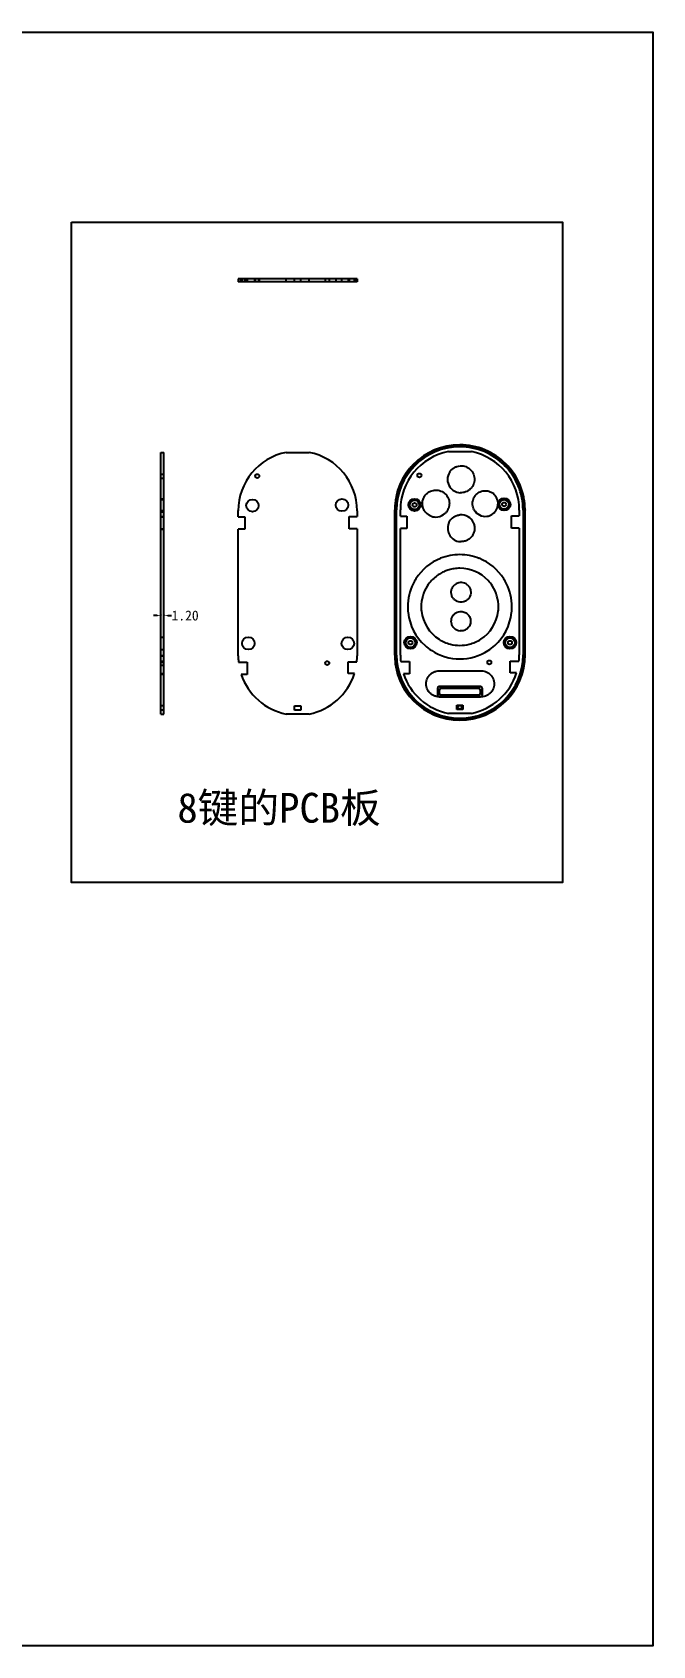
# Model space of a CAD drawing. Header units: inches. Extents: x 67 to 1213, y 469 to 1118.
# Drawn here: x 964 to 1213, y 469 to 1118 of the extents above; entities that cross this region are included whole.
import ezdxf

# ---------------------------------------------------------------- set-up
doc = ezdxf.new("R2010")
doc.units = ezdxf.units.IN
doc.header["$MEASUREMENT"] = 0
doc.styles.get("Standard").update_dxf_attribs({"font": '', "height": 4})
doc.styles.get('Standard').set_extended_font_data('SimSun')
doc.dimstyles.get("Standard").update_dxf_attribs({"dimtxt": 0.18, "dimasz": 0.18, "dimexe": 0.18, "dimexo": 0.0625, "dimgap": 0.09, "dimtad": 0, "dimtih": 1, "dimtoh": 1, "dimdec": 4, "dimzin": 0, "dimdsep": 46, "dimtxsty": 'Standard', "dimcen": 0.09, "dimadec": 0, "dimazin": 0, "dimtfac": 1, "dimtdec": 4, "dimtofl": 0, "dimtmove": 0, "dimatfit": 3, "dimfxl": 0, "dimtolj": 1, "dimtzin": 0, "dimarcsym": 0})

# ---------------------------------------------------------------- blocks, each defined once
blk = doc.blocks.new('*D41')
at = {"color": 0, "lineweight": -2}
for p, q in [((1014.03, 883.11), (1012.53, 883.11)), ((1015.53, 883.41), (1015.53, 883.29)), ((1016.73, 883.41), (1016.73, 883.29)), ((1018.23, 883.11), (1019.73, 883.11))]:
    blk.add_line(p, q, dxfattribs=at)
at = {"color": 0}
for points in [[(1014.03, 883.36), (1014.03, 882.86), (1015.53, 883.11)], [(1018.23, 883.36), (1018.23, 882.86), (1016.73, 883.11)]]:
    blk.add_solid(points, dxfattribs=at)
at = {"layer": 'Defpoints', "color": 0}
for p in [(1015.53, 883.11), (1016.73, 883.11), (1016.73, 883.11)]:
    blk.add_point(p, dxfattribs=at)
at = {"color": 0, "insert": (1025.25, 883.11), "char_height": 4, "attachment_point": 5}
blk.add_mtext('\\A1;1.20', dxfattribs=at)

msp = doc.modelspace()

# ---------------------------------------------------------------- linework, layer by layer
at = {"color": 7, "linetype": 'Continuous'}
for p, q in [((1094.40723, 1018.67798), (1046.5959, 1018.67798)), ((1046.5959, 1018.67798), (1046.5959, 1017.47798)), ((1065.87797, 1017.47798), (1046.59804, 1017.47798)), ((1046.73522, 1018.67798), (1046.73522, 1017.47798)), ((1047.8178, 1017.47798), (1047.8178, 1018.67798)), ((1048.15832, 1018.67798), (1048.15832, 1017.47798)), ((1049.1913, 1018.67798), (1049.1913, 1017.47798)), ((1049.80746, 1018.67798), (1049.80746, 1017.47798)), ((1050.25172, 1018.67798), (1050.25172, 1017.47798)), ((1053.15832, 1018.67798), (1053.15832, 1017.47798)), ((1053.43722, 1018.67798), (1053.43722, 1017.47798)), ((1054.80746, 1018.67798), (1054.80746, 1017.47798)), ((1055.03722, 1018.67798), (1055.03722, 1017.47798)), ((1065.88293, 1017.47798), (1065.88293, 1018.67798)), ((1075.11778, 1017.47798), (1065.88496, 1017.47798)), ((1069.25131, 1017.47798), (1069.25131, 1018.67798)), ((1071.75131, 1017.47798), (1071.75131, 1018.67798)), ((1075.11803, 1017.47798), (1075.11803, 1018.67798)), ((1094.40723, 1017.47798), (1075.12469, 1017.47798)), ((1081.55487, 1018.67798), (1081.55487, 1017.47798)), ((1083.15487, 1018.67798), (1083.15487, 1017.47798)), ((1085.80746, 1018.67798), (1085.80746, 1017.47798)), ((1088.15832, 1018.67798), (1088.15832, 1017.47798)), ((1090.78, 1018.67798), (1090.78, 1017.47798)), ((1090.80746, 1018.67798), (1090.80746, 1017.47798)), ((1091.21643, 1018.67798), (1091.21643, 1017.47798)), ((1093.15832, 1018.67798), (1093.15832, 1017.47798)), ((1093.29305, 1018.67798), (1093.29305, 1017.47798)), ((1094.27512, 1017.47798), (1094.27512, 1018.67798)), ((1094.4046, 1018.67798), (1094.4046, 1017.47798)), ((1015.52994, 948.79779), (1016.72994, 948.79779)), ((1015.52994, 843.48918), (1015.52994, 948.79779)), ((1016.72994, 843.49022), (1016.72994, 948.79681)), ((1065.87796, 948.79683), (1075.12469, 948.79683)), ((1135.69376, 951.63534), (1135.69377, 951.82513)), ((1015.52994, 940.05969), (1016.72994, 940.05969)), ((1015.52994, 938.45969), (1016.72994, 938.45969)), ((1015.52994, 930.08831), (1016.72994, 930.08831)), ((1015.52994, 929.86942), (1016.72994, 929.86942)), ((1015.52994, 925.33504), (1016.72994, 925.33504)), ((1016.72994, 925.3078), (1015.52994, 925.3078)), ((1015.52994, 925.08831), (1016.72994, 925.08831)), ((1015.52994, 924.86942), (1016.72994, 924.86942)), ((1015.52994, 922.97039), (1016.72994, 922.97039)), ((1015.52994, 922.82491), (1016.72994, 922.82491)), ((1046.5959, 922.82491), (1046.5959, 925.33504)), ((1046.5959, 922.82491), (1049.1913, 922.82491)), ((1049.1913, 922.82491), (1049.1913, 917.87107)), ((1091.21643, 922.97039), (1094.40746, 922.97039)), ((1091.21643, 918.05812), (1091.21643, 922.97039)), ((1094.40563, 925.3078), (1094.40665, 922.97039)), ((1109.48835, 867.23017), (1109.48835, 925.61521)), ((1109.67012, 867.58564), (1109.67012, 925.25978)), ((1110.28835, 867.23078), (1110.28835, 925.61464)), ((1161.09756, 925.57311), (1161.0971, 867.2597)), ((1161.10069, 925.58726), (1161.10249, 867.2597)), ((1161.71891, 925.26012), (1161.72058, 867.58494)), ((1161.89585, 925.60216), (1161.89585, 925.59197)), ((1161.90249, 867.24277), (1161.9007, 925.59706)), ((1015.52994, 918.05812), (1016.72994, 918.05812)), ((1015.52994, 917.87107), (1016.72994, 917.87107)), ((1049.1913, 917.87107), (1046.5959, 917.87107)), ((1046.5959, 866.95228), (1046.5959, 917.87107)), ((1094.4076, 918.05812), (1091.21643, 918.05812)), ((1094.40723, 918.05812), (1094.40592, 866.98061)), ((1114.90278, 884.29306), (1114.89825, 884.33495)), ((1156.48928, 884.33495), (1156.48475, 884.29306)), ((1015.52994, 874.43942), (1016.72994, 874.43942)), ((1015.52994, 869.43942), (1016.72994, 869.43942)), ((1015.52994, 866.98061), (1016.72994, 866.98061)), ((1016.72994, 866.95228), (1015.52994, 866.95228)), ((1015.52994, 864.79784), (1016.72994, 864.79784)), ((1016.72994, 864.48478), (1015.52994, 864.48478)), ((1015.52994, 864.41203), (1016.72994, 864.41203)), ((1046.73522, 864.41207), (1050.25172, 864.41207)), ((1050.25172, 864.41208), (1050.25172, 859.42855)), ((1090.78, 859.76257), (1090.78, 864.48482)), ((1090.78, 864.48482), (1094.27513, 864.48482)), ((1161.89584, 867.26164), (1161.89584, 867.26174)), ((1015.52994, 863.19784), (1016.72994, 863.19784)), ((1015.52994, 859.76137), (1016.72994, 859.76137)), ((1016.72994, 859.42727), (1015.52994, 859.42727)), ((1050.25172, 859.42835), (1047.81734, 859.42835)), ((1093.29347, 859.76238), (1090.78, 859.76238)), ((1127.36514, 860.87072), (1135.69348, 860.87455)), ((1127.44377, 853.0156), (1126.64377, 853.8156)), ((1126.64377, 853.8156), (1126.64377, 851.12982)), ((1126.64377, 851.12982), (1127.44377, 851.92982)), ((1144.03666, 854.52271), (1127.35087, 854.52271)), ((1127.35087, 854.52271), (1128.15087, 853.72271)), ((1128.15087, 851.22271), (1127.35087, 850.42271)), ((1127.44377, 853.0156), (1127.44377, 851.92982)), ((1143.23666, 853.72271), (1128.15087, 853.72271)), ((1128.15087, 851.22271), (1143.23666, 851.22271)), ((1143.23666, 853.72271), (1144.03666, 854.52271)), ((1144.03666, 850.42271), (1143.23666, 851.22271)), ((1144.74377, 853.8156), (1143.94377, 853.0156)), ((1143.94377, 851.92982), (1143.94377, 853.0156)), ((1143.94377, 851.92982), (1144.74377, 851.12982)), ((1144.74377, 851.12982), (1144.74377, 853.8156)), ((1016.72994, 846.79123), (1015.52994, 846.79123)), ((1016.72994, 845.09123), (1015.52994, 845.09123)), ((1069.25131, 845.09123), (1069.25131, 846.79123)), ((1069.25131, 846.79123), (1071.75131, 846.79123)), ((1071.75131, 845.09123), (1069.25131, 845.09123)), ((1071.75131, 846.79123), (1071.75131, 845.09123)), ((1127.35087, 850.42271), (1144.03666, 850.42271)), ((1015.52994, 843.48918), (1016.72994, 843.48918)), ((1075.12323, 843.49049), (1065.8795, 843.49049)), ((1135.69377, 841.21008), (1135.69377, 841.02029))]:
    msp.add_line(p, q, dxfattribs=at)
at = {"color": 1, "linetype": 'Continuous'}
for p, q in [((1131.07041, 949.07588), (1140.31715, 949.07588)), ((1111.78835, 923.10396), (1111.78835, 925.61409)), ((1111.78835, 923.10396), (1114.38375, 923.10396)), ((1114.38375, 923.10396), (1114.38375, 918.15012)), ((1156.40888, 918.33717), (1156.40888, 923.24944)), ((1156.40888, 923.24944), (1159.59991, 923.24944)), ((1159.59808, 925.58685), (1159.5991, 923.24944)), ((1111.78835, 867.23133), (1111.78835, 918.15012)), ((1114.38375, 918.15012), (1111.78835, 918.15012)), ((1159.60005, 918.33717), (1156.40888, 918.33717)), ((1159.59968, 918.33717), (1159.59837, 867.25966)), ((1111.92767, 864.69112), (1115.44417, 864.69112)), ((1115.44417, 864.69113), (1115.44417, 859.7076)), ((1155.97245, 864.76387), (1159.46758, 864.76387)), ((1155.97245, 860.04162), (1155.97245, 864.76387)), ((1115.44417, 859.7074), (1113.00979, 859.7074)), ((1158.48592, 860.04143), (1155.97245, 860.04143)), ((1134.44376, 847.07028), (1136.94376, 847.07028)), ((1134.44376, 845.37028), (1134.44376, 847.07028)), ((1136.94376, 845.37028), (1134.44376, 845.37028)), ((1136.94376, 847.07028), (1136.94376, 845.37028)), ((1140.31568, 843.76954), (1131.07195, 843.76954))]:
    msp.add_line(p, q, dxfattribs=at)
for points in [[(552.67515, 1117.83952), (1213.22925, 1117.83952), (1213.22925, 468.58311), (552.67515, 468.58311)], [(979.58319, 1041.47208), (1176.94448, 1041.47208), (1176.94448, 775.75818), (979.58319, 775.75818)]]:
    msp.add_lwpolyline(points, close=True)
at = {"color": 7, "linetype": 'Continuous'}
for points in [[(1125.19072, 949.62592), (1121.84543, 947.86195), (1118.77868, 945.62575), (1116.06162, 942.9641), (1113.75701, 939.93514), (1111.91652, 936.60731), (1110.57781, 933.05704), (1109.76431, 929.36559), (1109.48837, 925.61521)], [(1161.89993, 925.60215), (1161.65188, 929.16376), (1160.9186, 932.68002), (1159.70564, 936.08443), (1158.02597, 939.30944), (1155.90234, 942.28821)], [(1109.48837, 867.23015), (1109.73929, 863.65499), (1110.47693, 860.13694), (1111.69028, 856.74175), (1113.36218, 853.53497), (1115.46624, 850.58022)], [(1145.49484, 842.92404), (1148.98975, 844.64851), (1152.18706, 846.87007), (1155.02218, 849.54313), (1157.43552, 852.61552), (1159.36905, 856.01994), (1160.77212, 859.66276), (1161.61703, 863.43921), (1161.90083, 867.24296)]]:
    msp.add_lwpolyline(points, dxfattribs=at)
for centre, radius in [((1054.23722, 939.25969), 0.8), ((1052.30746, 927.36942), 2.5), ((1088.30746, 927.58831), 2.5), ((1117.49991, 927.64847), 2), ((1117.49991, 927.64847), 1.89876), ((1117.49991, 927.64847), 0.8), ((1153.49991, 927.86736), 2), ((1153.49991, 927.86736), 1.89876), ((1153.49991, 927.86736), 0.8), ((1050.65832, 871.93942), 2.5), ((1090.65832, 871.93942), 2.5), ((1115.85077, 872.21847), 2), ((1115.85077, 872.21847), 1.89876), ((1115.85077, 872.21847), 0.8), ((1155.85077, 872.21847), 2), ((1155.85077, 872.21847), 1.89876), ((1155.85077, 872.21847), 0.8), ((1082.35487, 863.99784), 0.8), ((1135.69377, 846.22028), 0.75)]:
    msp.add_circle(centre, radius, dxfattribs=at)
at = {"color": 1, "linetype": 'Continuous'}
for centre, radius in [((1119.42967, 939.53874), 0.8), ((1117.49991, 927.64847), 2.5), ((1153.49991, 927.86736), 2.5), ((1115.85077, 872.21847), 2.5), ((1155.85077, 872.21847), 2.5), ((1147.54732, 864.27689), 0.8)]:
    msp.add_circle(centre, radius, dxfattribs=at)
at = {"color": 7, "linetype": 'Continuous'}
for centre, radius, start, end in [((1070.53634, 925.31614), 23.9383, 101.22130069, 179.98134102), ((1070.46626, 925.31611), 23.93834, 359.98012003, 78.77858132), ((1135.71432, 925.60472), 26.22263, 90.0446774, 179.97709135), ((1135.71432, 925.60472), 25.42263, 90.04554012, 180.00533232), ((1135.6732, 925.6047), 26.22265, 359.94316246, 89.95463065), ((1135.67319, 925.60468), 25.42267, 359.92884874, 89.95284486), ((1136.15487, 937.96437), 5.42932, 146.95477213, 214.39670995), ((1136.14768, 937.95608), 5.41864, 214.36729885, 265.63669972), ((1136.14643, 938.03512), 5.49726, 265.71231816, 266.18225489), ((1145.87753, 928.20762), 5.16697, 288.835197, 27.94800389), ((1137.89312, 925.25818), 28.22224, 179.27434265, 179.99646443), ((1126.06642, 928.17965), 5.40585, 243.71772798, 269.80424432), ((1126.06004, 928.17791), 5.40415, 269.87206322, 305.01375866), ((1136.20141, 918.03921), 5.6535, 94.17172153, 94.67449693), ((1136.20723, 918.29024), 5.40348, 23.2180506, 94.42690935), ((1145.90228, 928.17494), 5.12934, 207.95014882, 277.70058538), ((1145.89539, 928.17482), 5.12991, 277.77706819, 288.76452303), ((1136.24249, 918.27797), 5.44311, 159.7435584, 212.74866199), ((1136.07703, 918.33171), 5.26939, 158.91484667, 159.66886201), ((1136.24688, 918.26831), 5.45061, 150.95349735, 158.9359679), ((1136.19694, 918.29245), 5.41206, 22.21709937, 23.15411939), ((1136.21101, 918.256), 5.40483, 212.73313871, 265.00692474), ((1136.2122, 918.62575), 5.77318, 265.3143117, 265.81347823), ((1135.69112, 886.74152), 20.88824, 111.68688493, 147.79421862), ((1135.69023, 886.73229), 20.89679, 89.99031106, 111.67529576), ((1135.68289, 886.65582), 20.9722, 68.36589649, 89.97027823), ((1135.69788, 886.74421), 20.88556, 32.2016959, 68.31470568), ((1135.77874, 886.67668), 20.99763, 147.77199317, 153.94128649), ((1135.67301, 886.62127), 15.53142, 136.91450377, 147.47751766), ((1136.16396, 892.48516), 3.91275, 95.9445574, 120.8658825), ((1135.6881, 886.59874), 15.56617, 43.07894801, 89.97915745), ((1136.17028, 892.26234), 4.13526, 94.80142353, 95.70583945), ((1136.16639, 892.47892), 3.91927, 59.19070343, 95.01420693), ((1135.70979, 886.61806), 15.53709, 32.52303302, 43.08154054), ((1135.60897, 886.67679), 20.99737, 26.0586519, 32.22804424), ((1135.87193, 886.63608), 21.09919, 153.95337944, 179.95983431), ((1135.61014, 886.65699), 15.45912, 147.46389354, 180.02897391), ((1136.16272, 892.47784), 3.91838, 120.79544902, 133.30885366), ((1136.12516, 892.42096), 3.99017, 46.76790806, 59.10840933), ((1135.77985, 886.65822), 15.45665, 359.96647795, 32.53711701), ((1135.51499, 886.63594), 21.09957, 0.04055791, 26.04622521), ((1135.90428, 886.63397), 21.13152, 179.95421678, 186.24589573), ((1135.73586, 886.59622), 20.95943, 186.30860634, 227.92520328), ((1135.64967, 886.65652), 15.49809, 180.02715932, 186.50890552), ((1135.84272, 886.66434), 15.6903, 186.45738276, 186.64638797), ((1135.69296, 886.69092), 15.54541, 186.80757349, 237.38014763), ((1136.13381, 880.73872), 4.0154, 94.53619755, 95.40024938), ((1136.15882, 892.49893), 3.99473, 264.27398388, 265.19615011), ((1135.69516, 886.69058), 15.54477, 302.61648417, 353.19339271), ((1135.65168, 886.5962), 20.95941, 312.07486897, 353.69144715), ((1135.54504, 886.66432), 15.69007, 353.35360661, 353.54261582), ((1135.73787, 886.65652), 15.49808, 353.49106396, 359.97284266), ((1135.48325, 886.63397), 21.13146, 353.75410397, 0.04578405), ((1136.14652, 880.82955), 3.89734, 231.76648176, 264.25465407), ((1136.14066, 880.89614), 3.96314, 264.43621034, 265.34854967), ((1135.50724, 886.39279), 20.65468, 228.01778373, 237.35080309), ((1135.6741, 886.59053), 15.45115, 237.23832458, 255.83275258), ((1135.69211, 886.63434), 15.49786, 255.80785096, 284.1925333), ((1135.6933, 886.64244), 15.50683, 284.19257176, 302.71820082), ((1135.88035, 886.39272), 20.65454, 302.64796733, 311.98227452), ((1070.53634, 866.97118), 23.9383, 180.04523546, 186.13689806), ((1070.46626, 866.97121), 23.93834, 354.0381267, 0.0214635), ((1135.71432, 867.2407), 26.22263, 180.02301667, 269.95557405), ((1137.89312, 867.58724), 28.22224, 180.00353498, 180.72566916), ((1135.71432, 867.2407), 25.42263, 180.02234844, 269.95456967), ((1135.69217, 886.61876), 20.94472, 237.25831968, 270.00434095), ((1135.69547, 886.6305), 20.95575, 269.99532403, 302.72286448), ((1135.67319, 867.24074), 25.42268, 270.04726813, 0.04216489), ((1135.6732, 867.24071), 26.22265, 270.046223, 0.04577937), ((1133.49846, 867.58668), 28.22058, 359.27710409, 359.99644447), ((1070.53634, 866.97118), 23.9383, 198.36644183, 258.78231915), ((1070.46626, 866.97121), 23.93834, 281.21799113, 342.47388507)]:
    msp.add_arc(centre, radius, start, end, dxfattribs=at)
at = {"color": 1, "linetype": 'Continuous'}
for centre, radius, start, end in [((1135.72879, 925.59519), 23.9383, 101.22130069, 179.98134102), ((1135.65871, 925.59516), 23.93834, 359.98012003, 78.77858132), ((1135.72879, 867.25023), 23.9383, 180.04523546, 186.13689806), ((1135.65871, 867.25026), 23.93834, 354.0381267, 0.0214635), ((1135.72879, 867.25023), 23.9383, 198.36644183, 258.78231915), ((1135.65871, 867.25026), 23.93834, 281.21799113, 342.47388507)]:
    msp.add_arc(centre, radius, start, end, dxfattribs=at)
at = {"color": 7, "linetype": 'Continuous'}
for centre, major_axis, start_param, end_param in [((1128.05798, 853.1085), (1.22474, -1.22474), 2.617993878, 3.665191429), ((1128.05798, 851.83692), (1.22474, 1.22474), 2.617993878, 3.665191429), ((1128.85798, 852.3085), (1.22474, -1.22474), 2.617993878, 3.665191429), ((1128.85798, 852.63692), (1.22474, 1.22474), 2.617993878, 3.665191429), ((1142.52955, 852.3085), (1.22474, 1.22474), -0.523598776, 0.523598776), ((1142.52955, 852.63692), (1.22474, -1.22474), -0.523598776, 0.523598776), ((1143.32955, 853.1085), (-1.22474, -1.22474), 2.617993878, 3.665191429), ((1143.32955, 851.83692), (-1.22474, 1.22474), 2.617993878, 3.665191429)]:
    msp.add_ellipse(centre, major_axis=major_axis, ratio=0.577350269, start_param=start_param, end_param=end_param, dxfattribs=at)
for points, knots in [([(1109.67238, 925.6158), (1109.6734, 926.25728), (1109.72762, 927.64383), (1109.98881, 929.82679), (1110.47178, 932.11477), (1111.14071, 934.28481), (1111.90897, 936.19399), (1112.7137, 937.83561), (1113.56405, 939.31385), (1114.5131, 940.74467), (1115.6226, 942.19542), (1116.89428, 943.62787), (1118.24826, 944.93953), (1119.58252, 946.06139), (1120.84311, 946.9919), (1122.02433, 947.76382), (1123.13617, 948.41138), (1124.19702, 948.96405), (1125.21914, 949.43994), (1126.19628, 949.84547), (1127.10983, 950.18318), (1127.94851, 950.45957), (1128.71309, 950.68454), (1129.41039, 950.86789), (1130.04755, 951.01757), (1130.62922, 951.13955), (1131.15956, 951.23876), (1131.64294, 951.31933), (1132.08346, 951.38465), (1132.48495, 951.43752), (1132.85107, 951.48023), (1133.18507, 951.51463), (1133.4896, 951.54222), (1133.76696, 951.56423), (1134.01948, 951.58169), (1134.24946, 951.59545), (1134.45903, 951.60622), (1134.65, 951.61456), (1134.82404, 951.62094), (1134.98289, 951.62575), (1135.12827, 951.6293), (1135.26155, 951.63184), (1135.38361, 951.63357), (1135.49457, 951.63465), (1135.59676, 951.63522), (1135.6619, 951.63534), (1135.69376, 951.63534)], [0, 0, 0, 0, 0.047093402, 0.101798791, 0.161238109, 0.218553775, 0.268317524, 0.312201232, 0.35269557, 0.393458601, 0.438191501, 0.48669452, 0.533974203, 0.576487609, 0.614603147, 0.648956743, 0.680051203, 0.709045246, 0.736761542, 0.762814773, 0.786707835, 0.80826263, 0.827644321, 0.845220772, 0.861198787, 0.875699287, 0.888857677, 0.900813717, 0.91168109, 0.921557332, 0.930548257, 0.938746354, 0.946211572, 0.953000653, 0.959176743, 0.964797438, 0.969918474, 0.974585029, 0.9788334, 0.982707089, 0.986254061, 0.989511755, 0.992495841, 0.995217459, 0.997659848, 1, 1, 1, 1]), ([(1135.69377, 951.63534), (1135.73472, 951.63534), (1135.8125, 951.63516), (1135.92595, 951.63438), (1136.03648, 951.63316), (1136.15182, 951.63139), (1136.27651, 951.62891), (1136.41191, 951.62553), (1136.55853, 951.62108), (1136.71762, 951.61532), (1136.89065, 951.60794), (1137.07907, 951.59861), (1137.28426, 951.58688), (1137.50771, 951.57227), (1137.7511, 951.55417), (1138.01632, 951.53183), (1138.30535, 951.50439), (1138.6201, 951.4708), (1138.9625, 951.42988), (1139.33482, 951.38015), (1139.73994, 951.31983), (1140.18128, 951.24669), (1140.66274, 951.15797), (1141.189, 951.05022), (1141.76575, 950.91905), (1142.39962, 950.75888), (1143.09846, 950.56253), (1143.87163, 950.32059), (1144.72706, 950.0217), (1145.66505, 949.65467), (1146.6719, 949.21251), (1147.71844, 948.6968), (1148.78172, 948.11071), (1149.86537, 947.44481), (1150.99435, 946.67047), (1152.19185, 945.74854), (1153.46212, 944.64088), (1154.77339, 943.32997), (1156.04084, 941.85804), (1157.16946, 940.32658), (1158.12382, 938.81785), (1158.94026, 937.31846), (1159.67292, 935.73766), (1160.35186, 933.96554), (1160.94995, 931.9597), (1161.40291, 929.78924), (1161.62081, 927.96966), (1161.70197, 926.58229), (1161.7154, 925.93652), (1161.7159, 925.6136)], [0, 0, 0, 0, 0.003007334, 0.005710321, 0.008330665, 0.011122795, 0.014180572, 0.017487612, 0.021067585, 0.024950377, 0.029176545, 0.033783244, 0.038801925, 0.044267174, 0.050224369, 0.056721472, 0.063809288, 0.071541088, 0.079962149, 0.089127838, 0.099120087, 0.110034483, 0.121973188, 0.135063787, 0.149473257, 0.16539844, 0.183062965, 0.202764842, 0.224871999, 0.249582416, 0.276701645, 0.305588784, 0.335217244, 0.365814404, 0.398940882, 0.43569038, 0.476716027, 0.522603315, 0.571712068, 0.61919357, 0.66215506, 0.702692686, 0.744464019, 0.789992773, 0.841915303, 0.897978914, 0.952584165, 0.97629389, 1, 1, 1, 1]), ([(1131.60413, 940.92475), (1131.82882, 941.2709), (1132.36357, 941.91274), (1133.19395, 942.54449), (1133.93117, 942.92725), (1134.70691, 943.22297), (1135.3243, 943.34164), (1135.73724, 943.37321)], [0, 0, 0, 0, 0.249239673, 0.499407304, 0.624662693, 0.749876694, 1, 1, 1, 1]), ([(1135.87805, 943.38215), (1136.24536, 943.40064), (1136.98642, 943.36053), (1138.06167, 943.07989), (1139.05787, 942.58468), (1139.93227, 941.89963), (1140.65161, 941.05366), (1141.1814, 940.07887), (1141.50271, 939.01769), (1141.60596, 937.91416), (1141.48237, 936.81306), (1141.1413, 935.75854), (1140.59228, 934.79504), (1139.86126, 933.96), (1138.97433, 933.29126), (1137.9701, 932.81361), (1136.88951, 932.55175), (1136.14752, 932.52514), (1135.78041, 932.55019)], [0, 0, 0, 0, 0.062534769, 0.125166092, 0.187722914, 0.250354712, 0.312776114, 0.375233157, 0.437664584, 0.500040739, 0.562400777, 0.624779028, 0.687202479, 0.749670892, 0.812190156, 0.874777883, 0.937432744, 1, 1, 1, 1]), ([(1123.67286, 923.33296), (1123.46336, 923.43638), (1123.05768, 923.67126), (1122.5002, 924.0986), (1122.00178, 924.59337), (1121.42828, 925.33134), (1120.90068, 926.38478), (1120.65517, 927.53716), (1120.64357, 928.47218), (1120.7529, 929.40275), (1121.11256, 930.53038), (1121.87813, 931.7246), (1122.57766, 932.36526), (1122.96149, 932.63342)], [0, 0, 0, 0, 0.062540072, 0.12505471, 0.187542117, 0.249991415, 0.374622712, 0.499241198, 0.561700198, 0.62427328, 0.749472143, 0.874666711, 1, 1, 1, 1]), ([(1122.96149, 932.63349), (1123.25211, 932.83683), (1123.87595, 933.18643), (1124.89431, 933.51906), (1125.95867, 933.64415), (1127.0262, 933.56103), (1128.05528, 933.2694), (1129.00723, 932.78428), (1129.84352, 932.12094), (1130.53516, 931.3091), (1131.05352, 930.37779), (1131.38249, 929.36434), (1131.5063, 928.30589), (1131.42397, 927.24277), (1131.13468, 926.21562), (1130.65276, 925.26219), (1129.9924, 924.42142), (1129.45108, 923.95554), (1129.16065, 923.75204)], [0, 0, 0, 0, 0.062643114, 0.125347092, 0.188041463, 0.250686044, 0.313247293, 0.375732593, 0.43816415, 0.500552512, 0.562890547, 0.625207515, 0.687536623, 0.749905613, 0.812334635, 0.874811895, 0.93736839, 1, 1, 1, 1]), ([(1141.37095, 925.7707), (1141.2131, 926.06721), (1140.95544, 926.69347), (1140.75626, 927.68776), (1140.75557, 928.70172), (1140.95002, 929.69587), (1141.33506, 930.6327), (1141.89347, 931.47841), (1142.60768, 932.19864), (1143.44856, 932.76788), (1144.38625, 933.1601), (1145.38297, 933.36317), (1146.40075, 933.36458), (1147.39994, 933.16802), (1148.34089, 932.7775), (1149.18841, 932.21193), (1149.90656, 931.49092), (1150.28354, 930.92623), (1150.44168, 930.62911)], [0, 0, 0, 0, 0.062399043, 0.124866601, 0.18723419, 0.24954012, 0.311849708, 0.374192753, 0.436597439, 0.499065836, 0.561605159, 0.62418797, 0.686795844, 0.749440697, 0.812127977, 0.874823502, 0.937477009, 1, 1, 1, 1]), ([(1109.67252, 925.6158), (1109.6415, 925.61579), (1109.58332, 925.62143), (1109.53593, 925.60533), (1109.48961, 925.62332), (1109.48835, 925.61522)], [0, 0, 0, 0, 0.505274545, 0.866409265, 1, 1, 1, 1]), ([(1131.48182, 920.91466), (1131.69416, 921.29807), (1132.21756, 922.01519), (1133.2361, 922.86997), (1134.43317, 923.45133), (1135.30292, 923.63658), (1135.7407, 923.67383)], [0, 0, 0, 0, 0.249543653, 0.499600987, 0.74984447, 1, 1, 1, 1]), ([(1161.7175, 925.26013), (1161.71752, 925.29984), (1161.71743, 925.37883), (1161.71704, 925.49665), (1161.71635, 925.57477), (1161.71588, 925.61361)], [0, 0, 0, 0, 0.337018221, 0.670372767, 1, 1, 1, 1]), ([(1161.89993, 925.60215), (1161.89985, 925.60751), (1161.88075, 925.61924), (1161.84496, 925.61044), (1161.78672, 925.61488), (1161.7415, 925.61353), (1161.7159, 925.6136)], [0, 0, 0, 0, 0.085341429, 0.276388289, 0.592579381, 1, 1, 1, 1]), ([(1161.71891, 925.26012), (1161.74941, 925.26009), (1161.81186, 925.26338), (1161.84338, 925.25371), (1161.90686, 925.26453), (1161.90024, 925.25951)], [0, 0, 0, 0, 0.504690388, 0.862455451, 1, 1, 1, 1]), ([(1161.90064, 925.25951), (1161.90062, 925.29904), (1161.90069, 925.37785), (1161.90034, 925.49207), (1161.90097, 925.56676), (1161.90103, 925.60216)], [0, 0, 0, 0, 0.346091487, 0.69000382, 1, 1, 1, 1]), ([(1141.20717, 920.33883), (1141.38036, 919.91481), (1141.62156, 919.02019), (1141.63237, 917.63387), (1141.29724, 916.28882), (1140.63646, 915.0684), (1139.6883, 914.05164), (1138.51151, 913.30544), (1137.1826, 912.87975), (1136.25035, 912.83281), (1135.79073, 912.86792)], [0, 0, 0, 0, 0.124843, 0.249396496, 0.374005933, 0.498671029, 0.623666468, 0.748860062, 0.874356956, 1, 1, 1, 1]), ([(1135.69377, 902.16486), (1134.9072, 902.16484), (1133.43872, 902.05308), (1131.42666, 901.60641), (1129.6028, 900.96604), (1127.84775, 900.08789), (1126.02422, 898.86777), (1124.89038, 897.8306), (1124.32988, 897.2306)], [0, 0, 0, 0, 0.185342773, 0.345381615, 0.484408798, 0.63982102, 0.806527278, 1, 1, 1, 1]), ([(1135.76026, 888.52432), (1135.38649, 888.56343), (1134.64653, 888.75046), (1133.667, 889.3332), (1132.89249, 890.16715), (1132.38547, 891.18355), (1132.18332, 892.29975), (1132.3018, 893.42755), (1132.72941, 894.47837), (1133.20271, 895.07239), (1133.47497, 895.32913)], [0, 0, 0, 0, 0.125625431, 0.251000475, 0.376010156, 0.500887, 0.625602911, 0.750149339, 0.87490683, 1, 1, 1, 1]), ([(1138.85822, 895.32812), (1139.15264, 895.05099), (1139.65731, 894.40019), (1140.08189, 893.24578), (1140.13765, 892.01663), (1139.82027, 890.82728), (1139.15594, 889.78844), (1138.20408, 888.99984), (1137.05587, 888.53956), (1136.22926, 888.4825), (1135.82428, 888.51816)], [0, 0, 0, 0, 0.124862774, 0.249603942, 0.374200321, 0.498865938, 0.623844986, 0.748983633, 0.874450455, 1, 1, 1, 1]), ([(1133.73454, 877.76816), (1133.43126, 878.00758), (1132.89314, 878.57923), (1132.37652, 879.63158), (1132.18676, 880.78721), (1132.34236, 881.94741), (1132.82833, 883.01313), (1133.60604, 883.89195), (1134.60847, 884.50444), (1135.37099, 884.69841), (1135.75593, 884.73614)], [0, 0, 0, 0, 0.125312553, 0.25022085, 0.374922372, 0.499608861, 0.624379559, 0.749324607, 0.874560213, 1, 1, 1, 1]), ([(1135.81624, 884.7415), (1136.08509, 884.76369), (1136.62872, 884.75174), (1137.68069, 884.50631), (1138.8638, 883.79544), (1139.81401, 882.45118), (1140.15098, 880.8419), (1139.81869, 879.23132), (1138.86664, 877.88629), (1137.45276, 877.03621), (1136.35325, 876.901), (1135.81928, 876.9461)], [0, 0, 0, 0, 0.063066497, 0.125998749, 0.251099281, 0.375849074, 0.500354434, 0.624890296, 0.749644134, 0.87472337, 1, 1, 1, 1]), ([(1109.48835, 867.23015), (1109.48947, 867.22194), (1109.53723, 867.24027), (1109.58414, 867.22403), (1109.64224, 867.22961), (1109.67252, 867.22966)], [0, 0, 0, 0, 0.134972604, 0.506756545, 1, 1, 1, 1]), ([(1135.69377, 841.21008), (1135.65262, 841.21008), (1135.57451, 841.21026), (1135.46054, 841.21105), (1135.34944, 841.21228), (1135.23342, 841.21407), (1135.10792, 841.21658), (1134.97161, 841.22), (1134.82395, 841.22451), (1134.66365, 841.23035), (1134.48923, 841.23783), (1134.29921, 841.24731), (1134.09219, 841.25921), (1133.86667, 841.27406), (1133.62092, 841.29248), (1133.35302, 841.31522), (1133.06096, 841.34317), (1132.74281, 841.3774), (1132.3966, 841.41914), (1132.01999, 841.46989), (1131.60998, 841.53151), (1131.16305, 841.6063), (1130.67521, 841.69711), (1130.14163, 841.80751), (1129.55642, 841.94209), (1128.91274, 842.10663), (1128.20243, 842.30866), (1127.41589, 842.55801), (1126.54569, 842.86633), (1125.59296, 843.2447), (1124.57434, 843.69904), (1123.52034, 844.22669), (1122.45111, 844.82533), (1121.35865, 845.50736), (1120.21627, 846.30421), (1119.0025, 847.25605), (1117.71746, 848.39994), (1116.4018, 849.74633), (1115.14797, 851.23997), (1114.04563, 852.77511), (1113.11636, 854.28181), (1112.31559, 855.79172), (1111.59107, 857.4034), (1110.91989, 859.22492), (1110.34746, 861.25401), (1109.93735, 863.37648), (1109.71843, 865.37961), (1109.6733, 866.64879), (1109.67238, 867.22966)], [0, 0, 0, 0, 0.003020947, 0.005735662, 0.008369099, 0.011178849, 0.014256205, 0.017585589, 0.021191137, 0.025103615, 0.029364193, 0.034010272, 0.039073633, 0.044589903, 0.050605395, 0.057168812, 0.064332011, 0.072148645, 0.080664142, 0.089936448, 0.100051625, 0.111107561, 0.123208081, 0.136485769, 0.151114554, 0.16729694, 0.185264539, 0.205332556, 0.227873799, 0.253040082, 0.280584995, 0.309746425, 0.339559127, 0.370531978, 0.40427583, 0.441784831, 0.483727647, 0.530512083, 0.579887107, 0.626777921, 0.669159591, 0.709776642, 0.752190592, 0.798815362, 0.852194338, 0.906817079, 0.95735519, 1, 1, 1, 1]), ([(1161.71681, 867.2319), (1161.71613, 866.82099), (1161.69455, 865.99932), (1161.5681, 864.29552), (1161.2547, 862.1845), (1160.6571, 859.80604), (1159.93252, 857.72828), (1159.15449, 855.95641), (1158.34325, 854.40972), (1157.47112, 852.97742), (1156.4753, 851.55485), (1155.31035, 850.11311), (1154.00752, 848.72502), (1152.66303, 847.48836), (1151.36483, 846.44617), (1150.14344, 845.5815), (1148.9978, 844.86096), (1147.91495, 844.2523), (1146.87675, 843.72969), (1145.87643, 843.27953), (1144.92541, 842.89778), (1144.04164, 842.58136), (1143.23206, 842.32255), (1142.49366, 842.11144), (1141.81912, 841.93889), (1141.20211, 841.79772), (1140.6385, 841.6825), (1140.12419, 841.58861), (1139.65495, 841.5122), (1139.22688, 841.45013), (1138.83632, 841.3998), (1138.47976, 841.35906), (1138.15415, 841.32618), (1137.85702, 841.29977), (1137.58615, 841.27867), (1137.3393, 841.26191), (1137.11423, 841.24866), (1136.90893, 841.23829), (1136.72165, 841.23023), (1136.5508, 841.22406), (1136.39469, 841.2194), (1136.25164, 841.21595), (1136.12037, 841.21348), (1136.00005, 841.2118), (1135.89059, 841.21075), (1135.78966, 841.21019), (1135.72529, 841.21008), (1135.69377, 841.21008)], [0, 0, 0, 0, 0.030163192, 0.060333489, 0.125406476, 0.18657091, 0.240130134, 0.286787918, 0.328534314, 0.368277884, 0.409836751, 0.455945376, 0.504256611, 0.549481894, 0.58996097, 0.626410667, 0.659300162, 0.68928959, 0.717584584, 0.744614831, 0.769808146, 0.792808722, 0.813524163, 0.832204518, 0.849190117, 0.86464075, 0.878674199, 0.891425301, 0.903025781, 0.913580127, 0.923183462, 0.931938674, 0.939929776, 0.947211838, 0.953841096, 0.959878143, 0.965378451, 0.970395493, 0.974971415, 0.979141489, 0.982948552, 0.986438859, 0.989647603, 0.992589049, 0.995273801, 0.99768546, 1, 1, 1, 1]), ([(1161.90325, 867.24278), (1161.90319, 867.23427), (1161.85586, 867.23883), (1161.80835, 867.22647), (1161.7489, 867.23067), (1161.71692, 867.2319)], [0, 0, 0, 0, 0.136110845, 0.487787151, 1, 1, 1, 1]), ([(1161.72058, 867.58494), (1161.75114, 867.58497), (1161.81344, 867.5814), (1161.84556, 867.59175), (1161.90835, 867.58012), (1161.90202, 867.58551)], [0, 0, 0, 0, 0.505250701, 0.862599007, 1, 1, 1, 1]), ([(1161.90325, 867.24278), (1161.9031, 867.27816), (1161.90168, 867.35276), (1161.90245, 867.46701), (1161.90229, 867.54587), (1161.90235, 867.58551)], [0, 0, 0, 0, 0.309684801, 0.653061493, 1, 1, 1, 1]), ([(1127.44043, 850.4354), (1127.034, 850.43239), (1126.22772, 850.51493), (1125.09093, 850.9092), (1124.09079, 851.54098), (1123.26116, 852.37324), (1122.6362, 853.36752), (1122.24949, 854.47878), (1122.11822, 855.64718), (1122.24951, 856.81556), (1122.63692, 857.92762), (1123.26251, 858.9263), (1124.0949, 859.76256), (1125.09287, 860.39172), (1126.2024, 860.77986), (1126.9798, 860.86912), (1127.36514, 860.87033)], [0, 0, 0, 0, 0.07432208, 0.146706095, 0.218145817, 0.2887758, 0.359855808, 0.431083863, 0.502124445, 0.573081895, 0.644297681, 0.715670898, 0.786771562, 0.858275625, 0.929536895, 1, 1, 1, 1]), ([(1135.69348, 860.87382), (1137.14017, 860.8745), (1140.03274, 860.87454), (1142.92531, 860.88086), (1144.37119, 860.88104)], [0, 0, 0, 0, 0.500139141, 1, 1, 1, 1]), ([(1144.37119, 860.87862), (1144.75029, 860.87077), (1145.51443, 860.76781), (1146.60183, 860.36746), (1147.5805, 859.73349), (1148.39734, 858.8963), (1149.01129, 857.89752), (1149.38853, 856.78504), (1149.51058, 855.61783), (1149.37099, 854.4544), (1148.97841, 853.35118), (1148.35198, 852.36399), (1147.52264, 851.53881), (1146.52956, 850.9179), (1145.42383, 850.53471), (1144.64811, 850.44702), (1144.26283, 850.44671)], [0, 0, 0, 0, 0.07011236, 0.141206257, 0.212621033, 0.283912073, 0.355726693, 0.427599544, 0.499316306, 0.570933166, 0.642475349, 0.714053104, 0.785324232, 0.857031962, 0.928760674, 1, 1, 1, 1]), ([(1135.69424, 850.44139), (1135.00543, 850.44104), (1133.62679, 850.4399), (1131.56124, 850.43812), (1129.49877, 850.43583), (1128.12614, 850.43405), (1127.44042, 850.43351)], [0, 0, 0, 0, 0.250358946, 0.501091758, 0.750762817, 1, 1, 1, 1]), ([(1144.26283, 850.44479), (1142.83521, 850.44416), (1139.97901, 850.44399), (1137.12281, 850.44272), (1135.69424, 850.44152)], [0, 0, 0, 0, 0.499832603, 1, 1, 1, 1])]:
    msp.add_open_spline(points, degree=3, knots=knots, dxfattribs=at)

# ---------------------------------------------------------------- texts
at = {"insert": (1022.13693, 811.77451), "char_height": 12, "width": 400.5766537, "attachment_point": 1}
msp.add_mtext('{\\fNSimSun|b0|i0|c134|p49;8键的PCB板}', dxfattribs=at)

# ---------------------------------------------------------------- dimensions: what is measured, and where the dimension line sits
dim = msp.add_linear_dim(base=(1016.72994, 883.11293), p1=(1015.52994, 883.11293), p2=(1016.72994, 883.11293), dimstyle='Standard', override={"dimasz": 1.5, "dimexo": 0.3, "dimgap": 0.3, "dimtih": 0, "dimtoh": 0, "dimdec": 2, "dimcen": 0.009, "dimtdec": 2})
dim.commit()
dim.dimension.update_dxf_attribs({"geometry": '*D41', "text_midpoint": (1025.25217, 883.11293)})

doc.saveas('drawing.dxf')
